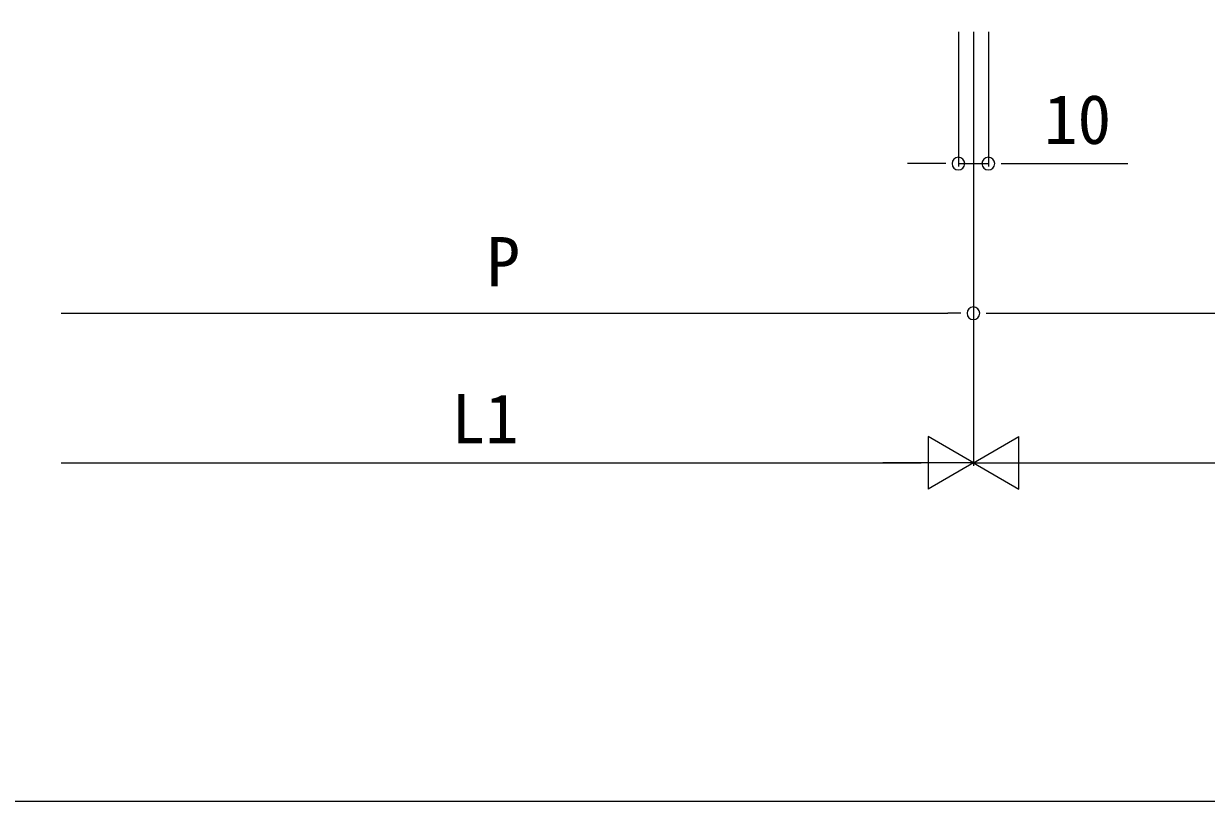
# Model space of a CAD drawing. Units: millimetres, scale not verified. Extents: x -990 to 990, y -1598 to 1604.
# Drawn here: x 302.5 to 697.9, y -1597.8 to -1337.9 of the extents above; entities that cross this region are included whole.
import ezdxf
from ezdxf.enums import TextEntityAlignment as Align

# ---------------------------------------------------------------- set-up
doc = ezdxf.new("R2010")
doc.units = ezdxf.units.MM
doc.header["$LTSCALE"] = 8
doc.layers.add('0-0_0', color=7, linetype='Continuous', lineweight=9)
doc.layers.add('0-5_YKK_13', color=6, linetype='Continuous', lineweight=9)
doc.styles.add('ＭＳ ゴシック', font='')
doc.styles.get('ＭＳ ゴシック').set_extended_font_data('MS Gothic')

msp = doc.modelspace()

# ---------------------------------------------------------------- linework, layer by layer
at = {"layer": '0-0_0'}
msp.add_lwpolyline([(990, -1597.8), (-990, -1597.8), (-990, 1522.2)], dxfattribs=at)
at = {"layer": '0-5_YKK_13'}
for p, q in [((615, -1340.687), (615, -1385.687)), ((620, -1340.687), (620, -1435.687)), ((620, -1340.687), (620, -1485.687)), ((620, -1340.687), (620, -1435.687)), ((620, -1340.687), (620, -1485.687)), ((625, -1340.687), (625, -1385.687)), ((606.5, -1384.687), (598, -1384.687)), ((610.75, -1384.687), (606.5, -1384.687)), ((615, -1384.687), (625, -1384.687)), ((629.25, -1384.687), (633.5, -1384.687)), ((633.5, -1384.687), (671.6, -1384.687)), ((315, -1434.687), (611.5, -1434.687)), ((615.75, -1434.687), (611.5, -1434.687)), ((624.25, -1434.687), (628.5, -1434.687)), ((628.5, -1434.687), (925, -1434.687)), ((620, -1484.687), (604.845, -1475.937)), ((604.845, -1475.937), (604.845, -1493.437)), ((620, -1484.687), (635.155, -1475.937)), ((635.155, -1493.437), (635.155, -1475.937)), ((315, -1484.687), (602.5, -1484.687)), ((620, -1484.687), (589.689, -1484.687)), ((620, -1484.687), (604.845, -1493.437)), ((620, -1484.687), (635.155, -1493.437)), ((620, -1484.687), (650.311, -1484.687)), ((637.5, -1484.687), (925, -1484.687))]:
    msp.add_line(p, q, dxfattribs=at)
for centre, start, end in [((615, -1384.687), 0, 180), ((625, -1384.687), 0, 180), ((615, -1384.687), 180, 0), ((625, -1384.687), 180, 0), ((620, -1434.687), 0, 180), ((620, -1434.687), 0, 180), ((620, -1434.687), 180, 0), ((620, -1434.687), 180, 0)]:
    msp.add_arc(centre, 2.125, start, end, dxfattribs=at)

# ---------------------------------------------------------------- texts
at = {"layer": '0-5_YKK_13', "style": 'ＭＳ ゴシック'}
for s, p in [('10', (643.6, -1383.087)), ('P', (457.25, -1430.687)), ('L1', (445.55, -1483.087))]:
    msp.add_text(s, height=16.5, dxfattribs=at).set_placement(p, align=Align.BOTTOM_LEFT)

doc.saveas('drawing.dxf')
